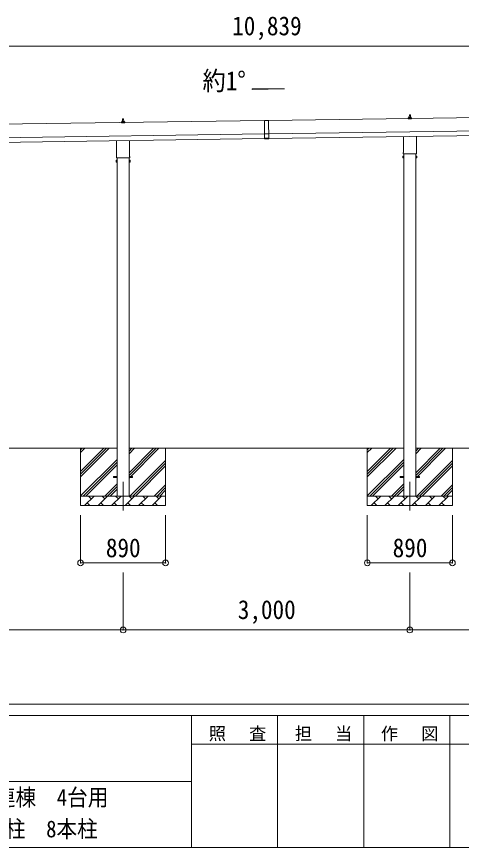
# Model space of a CAD drawing. Units: millimetres at full size, sheet at 1:60. Extents: x -16864 to 16864, y -11640 to 11640.
# Drawn here: x 3572 to 8224, y -11640 to -2946 of the extents above; entities that cross this region are included whole.
import ezdxf
from ezdxf.enums import TextEntityAlignment as Align

# ---------------------------------------------------------------- set-up
doc = ezdxf.new("R2010")
doc.units = ezdxf.units.MM
doc.header["$LTSCALE"] = 60
doc.header["$PDMODE"] = 32
doc.header["$PDSIZE"] = 60
doc.linetypes.add('CHAIN1', pattern=[8, 5, -1, 1, -1])
for name, color, linetype, lineweight in [('0-1_Defpoints', 7, 'CHAIN1', 9), ('0-2_TEXT1', 4, 'Continuous', 9), ('0-3_SHAPE', 7, 'Continuous', 9), ('0-7_PARTS2', 7, 'Continuous', 9), ('0-8_TABLE1', 6, 'Continuous', 9), ('F-0', 7, 'Continuous', 9)]:
    doc.layers.add(name, color=color, linetype=linetype, lineweight=lineweight)
doc.styles.add('ＭＳ ゴシック', font='')
doc.styles.get('ＭＳ ゴシック').set_extended_font_data('MS Gothic')

msp = doc.modelspace()

# ---------------------------------------------------------------- linework, layer by layer
at = {"layer": '0-1_Defpoints'}
for p, q in [((4685.56, -7813.9), (4685.56, -8162.9)), ((7685.56, -7813.9), (7685.56, -8162.9))]:
    msp.add_line(p, q, dxfattribs=at)
at = {"layer": '0-2_TEXT1'}
for p, q in [((6373.46, -3703.07), (6037.46, -3707.87)), ((11573.26, -3956.24), (6208.3, -4032.88)), ((7675.87, -4003.14), (7675.87, -3998.93)), ((7676.87, -3998.93), (7694.87, -3998.93)), ((7679.87, -3998.93), (7680.59, -3975.4)), ((7681.59, -3974.43), (7690.14, -3974.43)), ((7691.14, -3975.4), (7691.87, -3998.93)), ((7695.87, -4003.14), (7695.87, -3998.93)), ((6163.31, -4033.52), (798.36, -4110.17)), ((4667.62, -4057.28), (4667.62, -4049.57)), ((4704.12, -4057.28), (4667.62, -4057.28)), ((4668, -4048.78), (4703.73, -4048.78)), ((4668.38, -4048.6), (4675.1, -4046.97)), ((4675.48, -4046.78), (4696.25, -4046.78)), ((4675.87, -4046), (4675.87, -4041.78)), ((4676.87, -4041.78), (4694.87, -4041.78)), ((4679.87, -4041.78), (4680.59, -4018.26)), ((4681.59, -4017.28), (4690.14, -4017.28)), ((4691.14, -4018.26), (4691.87, -4041.78)), ((4695.87, -4046), (4695.87, -4041.78)), ((4703.35, -4048.6), (4696.63, -4046.97)), ((4704.12, -4057.28), (4704.12, -4049.57)), ((6163.29, -4032.52), (6208.29, -4031.88)), ((6163.29, -4032.52), (6166.04, -4225)), ((6208.3, -4032.88), (6163.31, -4033.52)), ((6208.29, -4031.88), (6211.04, -4224.36)), ((7667.62, -4014.43), (7667.62, -4006.71)), ((7704.12, -4014.43), (7667.62, -4014.43)), ((7668, -4005.93), (7703.73, -4005.93)), ((7668.38, -4005.74), (7675.1, -4004.11)), ((7675.48, -4003.93), (7696.25, -4003.93)), ((7703.35, -4005.74), (7696.63, -4004.11)), ((7704.12, -4014.43), (7704.12, -4006.71)), ((6210.3, -4172.87), (11575.26, -4096.23)), ((6211.02, -4222.86), (11575.97, -4146.22)), ((800.36, -4250.15), (6165.31, -4173.51)), ((801.07, -4300.15), (6166.02, -4223.5)), ((4617.26, -4411.27), (4617.26, -4245.63)), ((4753.86, -4243.68), (4753.86, -4411.27)), ((6210.32, -4173.87), (6165.32, -4174.51)), ((6210.97, -4219.36), (6165.97, -4220.01)), ((6211.04, -4224.36), (6166.04, -4225)), ((7617.26, -4368.41), (7617.26, -4202.77)), ((7753.86, -4200.82), (7753.86, -4368.41)), ((4615.56, -4420.04), (4615.56, -4414.54)), ((4753.5, -4423.54), (4617.62, -4423.54)), ((4623.06, -4423.54), (4623.06, -7963.9)), ((4748.06, -7963.9), (4748.06, -4423.54)), ((4755.56, -4414.54), (4755.56, -4420.04)), ((7611.56, -4406.69), (7612.32, -4405.37)), ((7611.56, -4406.69), (7611.56, -4423.69)), ((7611.56, -4423.69), (7612.32, -4425)), ((7618.56, -4410.28), (7612.32, -4410.28)), ((7618.56, -4420.09), (7612.32, -4420.09)), ((7618.56, -4425), (7612.32, -4425)), ((7615.56, -4377.19), (7615.56, -4371.69)), ((7753.5, -4380.69), (7617.62, -4380.69)), ((7621.06, -4424.39), (7618.56, -4424.39)), ((7623.06, -4380.69), (7623.06, -7963.9)), ((7748.06, -7963.9), (7748.06, -4380.69)), ((7750.06, -4424.39), (7752.56, -4424.39)), ((7752.56, -4410.28), (7758.8, -4410.28)), ((7752.56, -4420.09), (7758.8, -4420.09)), ((7752.56, -4425), (7758.8, -4425)), ((7755.56, -4371.69), (7755.56, -4377.19)), ((7759.56, -4406.69), (7758.8, -4405.37)), ((7759.56, -4423.69), (7758.8, -4425)), ((7759.56, -4406.69), (7759.56, -4423.69)), ((4611.56, -4449.54), (4612.32, -4448.23)), ((4611.56, -4449.54), (4611.56, -4466.54)), ((4611.56, -4466.54), (4612.32, -4467.86)), ((4618.56, -4453.14), (4612.32, -4453.14)), ((4618.56, -4462.95), (4612.32, -4462.95)), ((4618.56, -4467.86), (4612.32, -4467.86)), ((4621.06, -4467.24), (4618.56, -4467.24)), ((4750.06, -4467.24), (4752.56, -4467.24)), ((4752.56, -4453.14), (4758.8, -4453.14)), ((4752.56, -4462.95), (4758.8, -4462.95)), ((4752.56, -4467.86), (4758.8, -4467.86)), ((4759.56, -4449.54), (4758.8, -4448.23)), ((4759.56, -4466.54), (4758.8, -4467.86)), ((4759.56, -4449.54), (4759.56, -4466.54)), ((4585.56, -7759.4), (4623.06, -7759.4)), ((4585.56, -7768.4), (4585.56, -7759.4)), ((4585.56, -7759.4), (4623.06, -7759.4)), ((4585.56, -7768.4), (4585.56, -7759.4)), ((4585.56, -7768.4), (4623.06, -7768.4)), ((4585.56, -7768.4), (4623.06, -7768.4)), ((4748.06, -7759.4), (4785.56, -7759.4)), ((4748.06, -7759.4), (4785.56, -7759.4)), ((4748.06, -7768.4), (4785.56, -7768.4)), ((4748.06, -7768.4), (4785.56, -7768.4)), ((4785.56, -7768.4), (4785.56, -7759.4)), ((4785.56, -7768.4), (4785.56, -7759.4)), ((7585.56, -7759.4), (7623.06, -7759.4)), ((7585.56, -7768.4), (7585.56, -7759.4)), ((7585.56, -7759.4), (7623.06, -7759.4)), ((7585.56, -7768.4), (7585.56, -7759.4)), ((7585.56, -7768.4), (7623.06, -7768.4)), ((7585.56, -7768.4), (7623.06, -7768.4)), ((7748.06, -7759.4), (7785.56, -7759.4)), ((7748.06, -7759.4), (7785.56, -7759.4)), ((7748.06, -7768.4), (7785.56, -7768.4)), ((7748.06, -7768.4), (7785.56, -7768.4)), ((7785.56, -7768.4), (7785.56, -7759.4)), ((7785.56, -7768.4), (7785.56, -7759.4))]:
    msp.add_line(p, q, dxfattribs=at)
for points in [[(7618.56, -4425), (7618.56, -4405.37), (7612.32, -4405.37)], [(7618.56, -4424.39), (7618.56, -4405.99), (7621.06, -4405.99)], [(7752.56, -4424.39), (7752.56, -4405.99), (7750.06, -4405.99)], [(7752.56, -4425), (7752.56, -4405.37), (7758.8, -4405.37)], [(4618.56, -4467.86), (4618.56, -4448.23), (4612.32, -4448.23)], [(4618.56, -4467.24), (4618.56, -4448.84), (4621.06, -4448.84)], [(4752.56, -4467.24), (4752.56, -4448.84), (4750.06, -4448.84)], [(4752.56, -4467.86), (4752.56, -4448.23), (4758.8, -4448.23)]]:
    msp.add_lwpolyline(points, dxfattribs=at)
for points in [[(7621.06, -4425.69), (7621.06, -4404.69), (7623.06, -4404.69), (7623.06, -4425.69)], [(7750.06, -4425.69), (7750.06, -4404.69), (7748.06, -4404.69), (7748.06, -4425.69)], [(4621.06, -4468.54), (4621.06, -4447.54), (4623.06, -4447.54), (4623.06, -4468.54)], [(4750.06, -4468.54), (4750.06, -4447.54), (4748.06, -4447.54), (4748.06, -4468.54)]]:
    msp.add_lwpolyline(points, close=True, dxfattribs=at)
for centre, radius, start, end in [((7679.95, -3999.56), 4.13, 90, 171.17633), ((7676.87, -3999.93), 1, 90, 180), ((7681.59, -3975.43), 1, 90, 178.60509), ((7689.2, -3998.93), 4.83, 133.60282, 180), ((7682.53, -3998.93), 4.83, 0, 46.39718), ((7690.14, -3975.43), 1, 1.39491, 90), ((7691.78, -3999.56), 4.13, 8.82367, 90), ((7694.87, -3999.93), 1, 0, 90), ((4668.62, -4049.57), 1, 103.62699, 180), ((4674.87, -4046), 1, 283.62699, 0), ((4679.95, -4042.42), 4.13, 90, 171.17633), ((4676.87, -4042.78), 1, 90, 180), ((4681.59, -4018.28), 1, 90, 178.60509), ((4689.2, -4041.78), 4.83, 133.60282, 180), ((4682.53, -4041.78), 4.83, 0, 46.39718), ((4690.14, -4018.28), 1, 1.39491, 90), ((4691.78, -4042.42), 4.13, 8.82367, 90), ((4694.87, -4042.78), 1, 0, 90), ((4696.87, -4046), 1, 180, 256.37301), ((4703.12, -4049.57), 1, 0, 76.37301), ((7668.62, -4006.71), 1, 103.62699, 180), ((7674.87, -4003.14), 1, 283.62699, 0), ((7696.87, -4003.14), 1, 180, 256.37301), ((7703.12, -4006.71), 1, 0, 76.37301), ((4619.56, -4414.54), 4, 125.09963, 180), ((4619.56, -4420.04), 4, 180, 194.47751), ((4619.56, -4420.04), 4, 194.47751, 241.04498), ((4751.56, -4420.04), 4, 298.95502, 345.52249), ((4751.56, -4414.54), 4, 0, 54.90037), ((4751.56, -4420.04), 4, 345.52249, 0), ((7615.9, -4407.82), 4.34, 145.61575, 214.38425), ((7615.9, -4422.55), 4.34, 145.61575, 214.38425), ((7627.8, -4415.19), 16.24, 162.41205, 197.58795), ((7619.56, -4371.69), 4, 125.09963, 180), ((7619.56, -4377.19), 4, 180, 194.47751), ((7619.56, -4377.19), 4, 194.47751, 241.04498), ((7751.56, -4377.19), 4, 298.95502, 345.52249), ((7751.56, -4371.69), 4, 0, 54.90037), ((7751.56, -4377.19), 4, 345.52249, 0), ((7755.21, -4407.82), 4.34, 325.61575, 34.38425), ((7743.32, -4415.19), 16.24, 342.41205, 17.58795), ((7755.21, -4422.55), 4.34, 325.61575, 34.38425), ((4615.9, -4450.68), 4.34, 145.61575, 214.38425), ((4615.9, -4465.4), 4.34, 145.61575, 214.38425), ((4627.8, -4458.04), 16.24, 162.41205, 197.58795), ((4755.21, -4450.68), 4.34, 325.61575, 34.38425), ((4743.32, -4458.04), 16.24, 342.41205, 17.58795), ((4755.21, -4465.4), 4.34, 325.61575, 34.38425)]:
    msp.add_arc(centre, radius, start, end, dxfattribs=at)
at = {"layer": '0-3_SHAPE'}
for p, q in [((4623.06, -7463.9), (1748.06, -7463.9)), ((4240.56, -7463.9), (4240.56, -8063.9)), ((4240.56, -7707.38), (4484.04, -7463.9)), ((4240.56, -7735.67), (4512.33, -7463.9)), ((4240.56, -7763.95), (4540.61, -7463.9)), ((4240.56, -7509.39), (4286.05, -7463.9)), ((4240.56, -7481.11), (4257.77, -7463.9)), ((7623.06, -7463.9), (4748.06, -7463.9)), ((4748.06, -7492.72), (4776.88, -7463.9)), ((4748.06, -7521.01), (4805.17, -7463.9)), ((4748.06, -7775.57), (5059.73, -7463.9)), ((4748.06, -7719), (5003.16, -7463.9)), ((4748.06, -7747.28), (5031.44, -7463.9)), ((5130.56, -7463.9), (5130.56, -8063.9)), ((7240.56, -7463.9), (7240.56, -8063.9)), ((7240.56, -7707.38), (7484.04, -7463.9)), ((7240.56, -7735.67), (7512.33, -7463.9)), ((7240.56, -7763.95), (7540.61, -7463.9)), ((7240.56, -7509.39), (7286.05, -7463.9)), ((7240.56, -7481.11), (7257.77, -7463.9)), ((10623.06, -7463.9), (7748.06, -7463.9)), ((7748.06, -7492.72), (7776.88, -7463.9)), ((7748.06, -7521.01), (7805.17, -7463.9)), ((7748.06, -7775.57), (8059.73, -7463.9)), ((7748.06, -7719), (8003.16, -7463.9)), ((7748.06, -7747.28), (8031.44, -7463.9)), ((8130.56, -7463.9), (8130.56, -8063.9)), ((4240.56, -7961.94), (4623.06, -7579.44)), ((4266.88, -7963.9), (4623.06, -7607.72)), ((4295.17, -7963.9), (4623.06, -7636.01)), ((4757.72, -7963.9), (5130.56, -7591.06)), ((4786, -7963.9), (5130.56, -7619.34)), ((4814.29, -7963.9), (5130.56, -7647.63)), ((7240.56, -7961.94), (7623.06, -7579.44)), ((7266.88, -7963.9), (7623.06, -7607.72)), ((7295.17, -7963.9), (7623.06, -7636.01)), ((7757.72, -7963.9), (8130.56, -7591.06)), ((7786, -7963.9), (8130.56, -7619.34)), ((7814.29, -7963.9), (8130.56, -7647.63)), ((4493.16, -7963.9), (4623.06, -7834)), ((4521.44, -7963.9), (4623.06, -7862.28)), ((4549.73, -7963.9), (4623.06, -7890.57)), ((5012.28, -7963.9), (5130.56, -7845.62)), ((5040.56, -7963.9), (5130.56, -7873.9)), ((5068.84, -7963.9), (5130.56, -7902.18)), ((7493.16, -7963.9), (7623.06, -7834)), ((7521.44, -7963.9), (7623.06, -7862.28)), ((7549.73, -7963.9), (7623.06, -7890.57)), ((8012.28, -7963.9), (8130.56, -7845.62)), ((8040.56, -7963.9), (8130.56, -7873.9)), ((8068.84, -7963.9), (8130.56, -7902.18)), ((4240.56, -7963.9), (5130.56, -7963.9)), ((4282.01, -8063.9), (4382.01, -7963.9)), ((4353.45, -7992.45), (4324.9, -7963.9)), ((4423.43, -8063.9), (4523.43, -7963.9)), ((4494.87, -7992.45), (4466.32, -7963.9)), ((4564.85, -8063.9), (4664.85, -7963.9)), ((4636.3, -7992.45), (4607.74, -7963.9)), ((4706.27, -8063.9), (4806.27, -7963.9)), ((4777.72, -7992.45), (4749.16, -7963.9)), ((4847.69, -8063.9), (4947.69, -7963.9)), ((4919.14, -7992.45), (4890.58, -7963.9)), ((4989.11, -8063.9), (5089.11, -7963.9)), ((5060.56, -7992.45), (5032.01, -7963.9)), ((7240.56, -7963.9), (8130.56, -7963.9)), ((7282.01, -8063.9), (7382.01, -7963.9)), ((7353.45, -7992.45), (7324.9, -7963.9)), ((7423.43, -8063.9), (7523.43, -7963.9)), ((7494.87, -7992.45), (7466.32, -7963.9)), ((7564.85, -8063.9), (7664.85, -7963.9)), ((7636.3, -7992.45), (7607.74, -7963.9)), ((7706.27, -8063.9), (7806.27, -7963.9)), ((7777.72, -7992.45), (7749.16, -7963.9)), ((7847.69, -8063.9), (7947.69, -7963.9)), ((7919.14, -7992.45), (7890.58, -7963.9)), ((7989.11, -8063.9), (8089.11, -7963.9)), ((8060.56, -7992.45), (8032.01, -7963.9)), ((5130.56, -8063.9), (4240.56, -8063.9)), ((4310.56, -8035.35), (4339.11, -8063.9)), ((4451.98, -8035.35), (4480.53, -8063.9)), ((4593.4, -8035.35), (4621.96, -8063.9)), ((4734.82, -8035.35), (4763.38, -8063.9)), ((4876.24, -8035.35), (4904.8, -8063.9)), ((5017.67, -8035.35), (5046.22, -8063.9)), ((8130.56, -8063.9), (7240.56, -8063.9)), ((7310.56, -8035.35), (7339.11, -8063.9)), ((7451.98, -8035.35), (7480.53, -8063.9)), ((7593.4, -8035.35), (7621.96, -8063.9)), ((7734.82, -8035.35), (7763.38, -8063.9)), ((7876.24, -8035.35), (7904.8, -8063.9)), ((8017.67, -8035.35), (8046.22, -8063.9))]:
    msp.add_line(p, q, dxfattribs=at)
at = {"layer": '0-7_PARTS2', "color": 4}
for p, q in [((6037.46, -3707.87), (6037.46, -3703.07)), ((6037.46, -3703.07), (6373.46, -3703.07))]:
    msp.add_line(p, q, dxfattribs=at)
at = {"layer": '0-8_TABLE1'}
for p, q in [((11606.27, -3256.26), (767.34, -3256.26)), ((4240.56, -8662.9), (4240.56, -8162.9)), ((5130.56, -8662.9), (5130.56, -8162.9)), ((7240.56, -8662.9), (7240.56, -8162.9)), ((8130.56, -8662.9), (8130.56, -8162.9)), ((4240.56, -8662.9), (5130.56, -8662.9)), ((7240.56, -8662.9), (8130.56, -8662.9)), ((4685.56, -9364.9), (4685.56, -8764.9)), ((7685.56, -9364.9), (7685.56, -8764.9)), ((4685.56, -9364.9), (1685.56, -9364.9)), ((7685.56, -9364.9), (4685.56, -9364.9)), ((10685.56, -9364.9), (7685.56, -9364.9))]:
    msp.add_line(p, q, dxfattribs=at)
for p in [(4240.56, -8662.9), (5130.56, -8662.9), (7240.56, -8662.9), (8130.56, -8662.9), (4685.56, -9364.9), (7685.56, -9364.9)]:
    msp.add_point(p, dxfattribs=at)
at = {"layer": 'F-0', "color": 5, "lineweight": 5}
for p, q in [((-16864.12, -10140), (16015.88, -10140)), ((-16864.12, -10260), (10682.37, -10260)), ((5402.37, -10260), (5402.37, -11640)), ((6302.37, -10260), (6302.37, -11640)), ((7202.37, -10260), (7202.37, -11640)), ((8102.36, -10260), (8102.36, -11640)), ((5402.37, -10560), (9002.37, -10560)), ((-6897.63, -10950), (5402.37, -10950)), ((-16864.12, -11640), (16015.88, -11640))]:
    msp.add_line(p, q, dxfattribs=at)

# ---------------------------------------------------------------- texts
at = {"layer": '0-7_PARTS2', "style": 'ＭＳ ゴシック', "width": 0.9}
msp.add_text('約1°', height=197.9, dxfattribs=at).set_placement((5516.38, -3775.62), align=Align.BOTTOM_LEFT)
at = {"layer": '0-8_TABLE1', "color": 7, "style": 'ＭＳ ゴシック', "width": 0.9}
for s, p in [('10,839', (5826.81, -3201.26)), ('890', (4505.56, -8662.9)), ('890', (7505.56, -8662.9)), ('3,000', (5885.56, -9309.9))]:
    msp.add_text(s, height=197.9, dxfattribs=at).set_placement(p, align=Align.BOTTOM_LEFT)
at = {"layer": 'F-0', "style": 'ＭＳ ゴシック', "width": 0.9}
for s, p in [('積雪100cm仕様\u3000たて(2)連棟\u30004台用', (969.87, -11256.91)), ('W60-L55+55\u3000ハイルーフ柱\u30008本柱', (1074.87, -11587.74))]:
    msp.add_text(s, height=176, dxfattribs=at).set_placement(p, align=Align.BOTTOM_LEFT)
at = {"layer": 'F-0', "char_height": 132, "attachment_point": 7, "style": 'ＭＳ ゴシック'}
for s, insert in [('\\T1.17;照\u3000査', (5582.37, -10530)), ('\\T1.17;担\u3000当', (6482.37, -10530)), ('\\T1.17;作\u3000図', (7382.37, -10530))]:
    msp.add_mtext(s, dxfattribs=dict(at, insert=insert))

doc.saveas('drawing.dxf')
